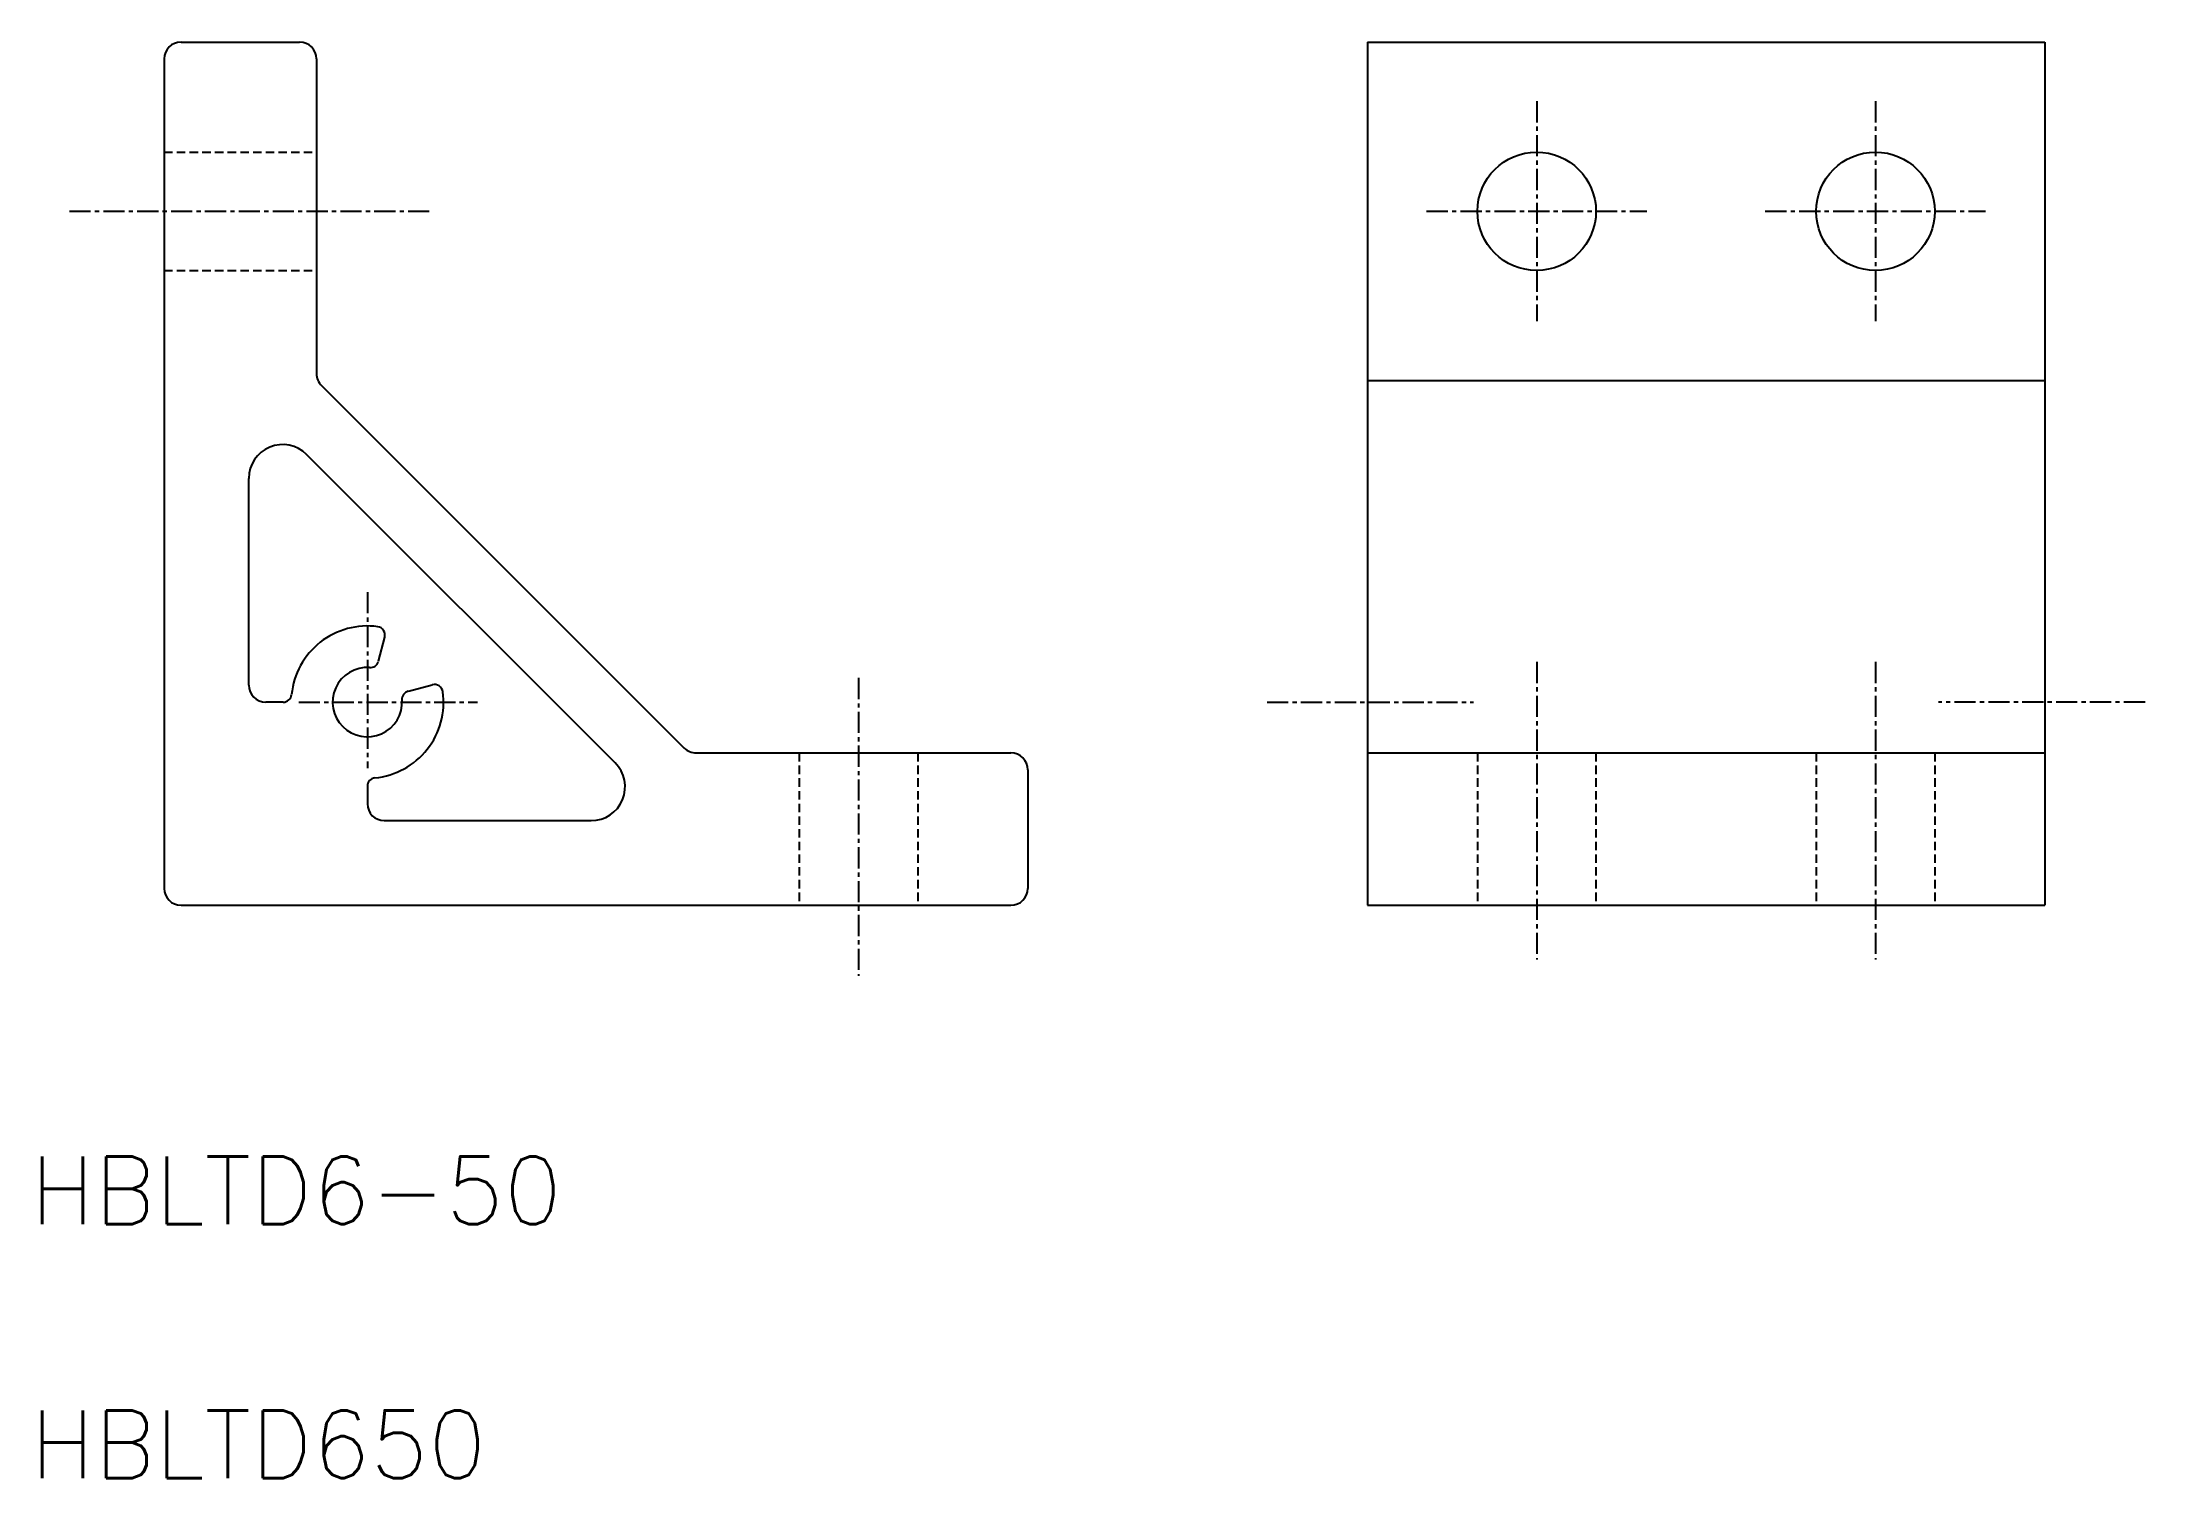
# Model space of a CAD drawing. Extents: x -19 to 105, y -46 to 39.
import ezdxf

# ---------------------------------------------------------------- set-up
doc = ezdxf.new("R2010")
doc.units = 0
doc.linetypes.add('CENTER', pattern=[2, 1.25, -0.25, 0.25, -0.25])
doc.linetypes.add('DASHED', pattern=[0.75, 0.5, -0.25])
doc.layers.get('0').update_dxf_attribs({"linetype": 'CONTINUOUS'})
doc.layers.add('CENTER', color=1, linetype='CENTER')
doc.styles.get("Standard").update_dxf_attribs({"font": 'txt.shx', "bigfont": 'bigfont.shx'})

msp = doc.modelspace()

# ---------------------------------------------------------------- linework, layer by layer
at = {"color": 7, "linetype": 'CONTINUOUS'}
for p, q in [((-11, 39), (-4, 39)), ((59.05, 39), (59.05, -12)), ((59.05, 39), (99.05, 39)), ((99.05, 39), (99.05, -12)), ((-12, 38), (-12, -11)), ((-3, 38), (-3, 19.41)), ((-2.71, 18.71), (18.71, -2.71)), ((59.05, 19), (99.05, 19)), ((14.64, -3.59), (-3.59, 14.64)), ((-7, 1), (-7, 13.22)), ((0.65, 2.42), (1.03, 3.83)), ((-4.97, 0), (-6, 0)), ((2.42, 0.65), (3.83, 1.03)), ((19.41, -3), (38, -3)), ((59.05, -3), (99.05, -3)), ((39, -4), (39, -11)), ((0, -4.97), (0, -6)), ((1, -7), (13.22, -7)), ((-11, -12), (38, -12)), ((59.05, -12), (99.05, -12))]:
    msp.add_line(p, q, dxfattribs=at)
at = {"color": 3, "linetype": 'DASHED'}
for p, q in [((-12, 32.5), (-3, 32.5)), ((-12, 25.5), (-3, 25.5)), ((25.5, -3), (25.5, -12)), ((32.5, -3), (32.5, -12)), ((65.55, -3), (65.55, -12)), ((72.55, -3), (72.55, -12)), ((85.55, -3), (85.55, -12)), ((92.55, -3), (92.55, -12))]:
    msp.add_line(p, q, dxfattribs=at)
at = {"color": 7, "linetype": 'CONTINUOUS'}
for centre in [(69.05, 29), (89.05, 29)]:
    msp.add_circle(centre, 3.5, dxfattribs=at)
for centre, radius, start, end in [((-11, 38), 1, 90, 180), ((-4, 38), 1, 0, 90), ((-2, 19.41), 1, 180, 224.9994), ((-5, 13.22), 2, 44.9994, 180), ((0, 0), 4.5, 82.1805, 174.2607), ((0.54, 3.96), 0.5, 345.0017, 82.181), ((0, 0), 2.05, 86.3069, 3.5625), ((0.16, 2.54), 0.5, 266.3072, 345.0017), ((-6, 1), 1, 180, 270), ((-4.97, 0.5), 0.5, 270, 354.2622), ((0, 0), 4.5, 275.7392, 7.8196), ((2.54, 0.16), 0.5, 104.9998, 183.6954), ((3.96, 0.54), 0.5, 7.8226, 104.9998), ((13.22, -5), 2, 270, 44.9994), ((19.41, -2), 1, 224.9994, 270), ((38, -4), 1, 0, 90), ((0.5, -4.97), 0.5, 95.7395, 180), ((1, -6), 1, 180, 270), ((-11, -11), 1, 180, 270), ((38, -11), 1, 270, 0)]:
    msp.add_arc(centre, radius, start, end, dxfattribs=at)
at = {"layer": 'CENTER', "color": 1, "linetype": 'CENTER'}
for p, q in [((69.05, 35.5), (69.05, 22.5)), ((89.05, 35.5), (89.05, 22.5)), ((-17.59, 29), (3.64, 29)), ((62.55, 29), (75.55, 29)), ((82.55, 29), (95.55, 29)), ((0, 6.5), (0, -3.91)), ((29, 1.43), (29, -16.16)), ((69.05, 2.38), (69.05, -15.21)), ((89.05, 2.38), (89.05, -15.21)), ((-4.05, 0), (6.5, 0)), ((53.13, 0), (65.31, 0)), ((104.97, 0), (92.78, 0))]:
    msp.add_line(p, q, dxfattribs=at)

# ---------------------------------------------------------------- texts
at = {"color": 7, "linetype": 'CONTINUOUS'}
for s, p in [('HBLTD6-50', (-19.89, -30.84)), ('HBLTD650', (-19.89, -45.84))]:
    msp.add_text(s, height=4, dxfattribs=at).set_placement(p)

doc.saveas('drawing.dxf')
